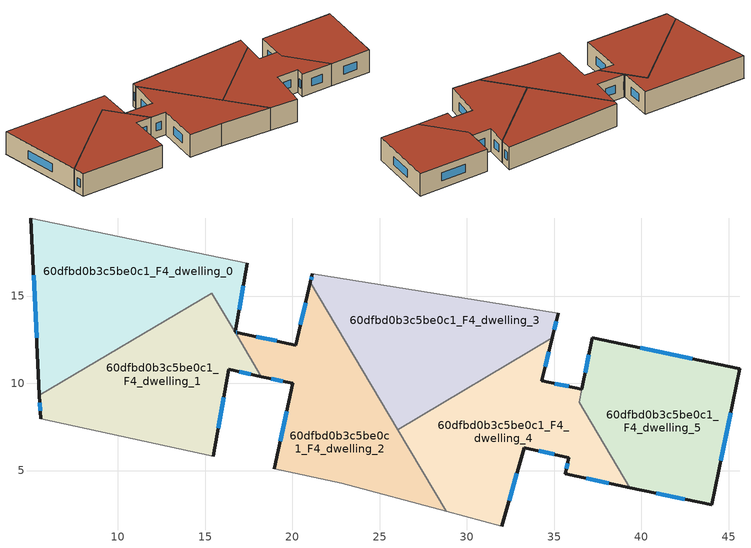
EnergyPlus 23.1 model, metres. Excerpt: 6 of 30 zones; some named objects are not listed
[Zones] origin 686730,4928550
60dfbd0b3c5be0c1_F4_dwelling_0
 floor to 60dfbd0b3c5be0c1_F3_dwelling_0 (EU_floor_Construction): 17.42,16.87 16.73,12.95 16.87,12.91 16.84,12.72 15.39,15.17 5.51,9.32 5.01,19.47 z12
 wall outside (EU_wall_Construction): 16.87,12.91 16.73,12.95 17.42,16.87 / 5.01,19.47 5.51,9.32 z12:15
 wall adiabatic (EU_wall_Construction): 17.42,16.87 5.01,19.47 z12:15
 wall to 60dfbd0b3c5be0c1_F4_dwelling_2 (EU_wall_Construction): 16.84,12.72 16.87,12.91 z12:15
 wall to 60dfbd0b3c5be0c1_F4_dwelling_1 (EU_wall_Construction): 5.51,9.32 15.39,15.17 16.84,12.72 z12:15
 window (EU_Window_Construction): 16.95,14.22 17.19,15.6 / 16.83,12.92 16.78,12.93 / 5.17,16.18 5.35,12.61 z12.97:14.03
 roof outside (EU_roof_Construction): 16.84,12.72 16.87,12.91 16.73,12.95 17.42,16.87 5.01,19.47 5.51,9.32 15.39,15.17 z15
60dfbd0b3c5be0c1_F4_dwelling_1
 floor to 60dfbd0b3c5be0c1_F3_dwelling_1 (EU_floor_Construction): 15.39,15.17 18.22,10.39 16.35,10.8 15.47,5.83 5.58,7.99 5.51,9.32 z12
 wall outside (EU_wall_Construction): 5.51,9.32 5.58,7.99 / 15.47,5.83 16.35,10.8 18.22,10.39 z12:15
 wall adiabatic (EU_wall_Construction): 5.58,7.99 15.47,5.83 z12:15
 wall to 60dfbd0b3c5be0c1_F4_dwelling_2 (EU_wall_Construction): 18.22,10.39 16.84,12.72 z12:15
 window (EU_Window_Construction): 5.53,8.88 5.56,8.42 / 16.96,10.67 17.62,10.53 / 15.75,7.44 16.06,9.19 z12.97:14.03
 roof outside (EU_roof_Construction): 15.47,5.83 16.35,10.8 18.22,10.39 15.39,15.17 5.51,9.32 5.58,7.99 z15
60dfbd0b3c5be0c1_F4_dwelling_2
 floor to 60dfbd0b3c5be0c1_F3_dwelling_2 (EU_floor_Construction): 21.04,15.78 28.81,2.68 22.85,4.28 18.97,5.09 20.03,10 18.22,10.39 16.84,12.72 16.87,12.91 20.19,12.2 z12
 wall outside (EU_wall_Construction): 18.22,10.39 20.03,10 18.97,5.09 / 21.04,15.78 20.19,12.2 16.87,12.91 z12:15
 wall adiabatic (EU_wall_Construction): 18.97,5.09 22.85,4.28 28.81,2.68 z12:15
 wall to 60dfbd0b3c5be0c1_F4_dwelling_3 (EU_wall_Construction): 26.04,7.35 21.04,15.78 z12:15
 wall to 60dfbd0b3c5be0c1_F4_dwelling_4 (EU_wall_Construction): 28.81,2.68 26.04,7.35 z12:15
 window (EU_Window_Construction): 19.68,8.41 19.31,6.68 / 18.81,10.26 19.44,10.12 / 19.11,12.43 17.95,12.68 / 20.76,14.62 20.46,13.36 z12.97:14.03
 roof outside (EU_roof_Construction): 28.81,2.68 21.04,15.78 20.19,12.2 16.87,12.91 16.84,12.72 18.22,10.39 20.03,10 18.97,5.09 22.85,4.28 z15
60dfbd0b3c5be0c1_F4_dwelling_3
 floor to 60dfbd0b3c5be0c1_F3_dwelling_3 (EU_floor_Construction): 35.24,14.02 34.9,12.61 26.04,7.35 21.04,15.78 21.15,16.27 z12
 wall outside (EU_wall_Construction): 34.9,12.61 35.24,14.02 / 21.15,16.27 21.04,15.78 z12:15
 wall adiabatic (EU_wall_Construction): 35.24,14.02 21.15,16.27 z12:15
 wall to 60dfbd0b3c5be0c1_F4_dwelling_4 (EU_wall_Construction): 26.04,7.35 34.9,12.61 z12:15
 window (EU_Window_Construction): 35.01,13.07 35.13,13.57 / 21.12,16.11 21.08,15.94 z12.97:14.03
 roof outside (EU_roof_Construction): 34.9,12.61 35.24,14.02 21.15,16.27 21.04,15.78 26.04,7.35 z15
60dfbd0b3c5be0c1_F4_dwelling_4
 floor to 60dfbd0b3c5be0c1_F3_dwelling_4 (EU_floor_Construction): 36.59,9.66 36.43,8.91 39.33,4.03 35.64,4.8 35.84,5.74 33.29,6.32 32.02,1.83 28.81,2.68 26.04,7.35 34.9,12.61 34.31,10.14 z12
 wall outside (EU_wall_Construction): 32.02,1.83 33.29,6.32 35.84,5.74 35.64,4.8 39.33,4.03 / 36.59,9.66 34.31,10.14 34.9,12.61 z12:15
 wall adiabatic (EU_wall_Construction): 28.81,2.68 32.02,1.83 z12:15
 wall to 60dfbd0b3c5be0c1_F4_dwelling_5 (EU_wall_Construction): 39.33,4.03 36.43,8.91 36.59,9.66 z12:15
 window (EU_Window_Construction): 32.43,3.28 32.88,4.86 / 34.5,10.94 34.71,11.81 / 35.85,9.82 35.05,9.99 / 36.83,4.55 38.13,4.28 / 35.77,5.43 35.7,5.11 / 34.11,6.13 35.01,5.92 z12.97:14.03
 roof outside (EU_roof_Construction): 39.33,4.03 36.43,8.91 36.59,9.66 34.31,10.14 34.9,12.61 26.04,7.35 28.81,2.68 32.02,1.83 33.29,6.32 35.84,5.74 35.64,4.8 z15
60dfbd0b3c5be0c1_F4_dwelling_5
 floor to 60dfbd0b3c5be0c1_F3_dwelling_5 (EU_floor_Construction): 45.65,10.83 44.03,3.04 39.33,4.03 36.43,8.91 37.2,12.6 z12
 wall outside (EU_wall_Construction): 39.33,4.03 44.03,3.04 45.65,10.83 37.2,12.6 36.59,9.67 z12:15
 window (EU_Window_Construction): 37,11.65 36.79,10.62 / 42.91,11.41 39.94,12.03 / 44.55,5.57 45.12,8.31 / 40.85,3.71 42.5,3.36 z12.97:14.03
 roof outside (EU_roof_Construction): 44.03,3.04 45.65,10.83 37.2,12.6 36.43,8.91 39.33,4.03 z15
[Building]
EU S2 Campaign: North Axis=0; Terrain=City; Solar Distribution=FullExterior
[Site:Location]
Bologna: Latitude=44.5; Longitude=11.25; Time Zone=1; Elevation=37
[SizingPeriod:WeatherFileDays]
AnnualSizingPeriod: Begin Month=1; Begin Day of Month=1; End Month=12; End Day of Month=31; Day of Week for Start Day=Monday; Use Weather File Daylight Saving Period=No; Use Weather File Rain and Snow Indicators=No
[MATERIAL]
EU_InternalMass_Material: Roughness=MediumRough; Thickness=0.1; Conductivity=1; Density=1800; Specific Heat=900; Thermal Absorptance=0.9; Solar Absorptance=0.7; Visible Absorptance=0.7
[MATERIAL:NOMASS] Roughness=MediumRough; Thermal Absorptance=0.9; Solar Absorptance=0.7; Visible Absorptance=0.7
Name | Thermal Resistance
EU_wall_NoMass | 0.779417
EU_roof_NoMass | 0.435466
EU_floor_NoMass | 0.588222
[WINDOWMATERIAL:SIMPLEGLAZINGSYSTEM]
EU_Window_SimpleGlazing: UFactor=5.16242; Solar Heat Gain Coefficient=0.85; Visible Transmittance=0.85
[CONSTRUCTION]
EU_wall_Construction: EU_wall_NoMass
EU_roof_Construction: EU_roof_NoMass
EU_floor_Construction: EU_floor_NoMass
EU_InternalMass_Construction: EU_InternalMass_Material
EU_Window_Construction: EU_Window_SimpleGlazing
[ZONE] Type=1; Multiplier=1; Ceiling Height=autocalculate; Floor Area=autocalculate; Part of Total Floor Area=Yes
Name | Volume
60dfbd0b3c5be0c1_F4_dwelling_0 | 204.749
60dfbd0b3c5be0c1_F4_dwelling_1 | 183.354
60dfbd0b3c5be0c1_F4_dwelling_2 | 181.14
60dfbd0b3c5be0c1_F4_dwelling_3 | 193.206
60dfbd0b3c5be0c1_F4_dwelling_4 | 194.054
60dfbd0b3c5be0c1_F4_dwelling_5 | 181.968
[INTERNALMASS] Construction=EU_InternalMass_Construction
Name | Zone or ZoneList | Surface Area
60dfbd0b3c5be0c1_F4_dwelling_0_EU_InternalMass | 60dfbd0b3c5be0c1_F4_dwelling_0 | 68.2496
60dfbd0b3c5be0c1_F4_dwelling_1_EU_InternalMass | 60dfbd0b3c5be0c1_F4_dwelling_1 | 61.119
60dfbd0b3c5be0c1_F4_dwelling_2_EU_InternalMass | 60dfbd0b3c5be0c1_F4_dwelling_2 | 60.3804
60dfbd0b3c5be0c1_F4_dwelling_3_EU_InternalMass | 60dfbd0b3c5be0c1_F4_dwelling_3 | 64.4028
60dfbd0b3c5be0c1_F4_dwelling_4_EU_InternalMass | 60dfbd0b3c5be0c1_F4_dwelling_4 | 64.6854
60dfbd0b3c5be0c1_F4_dwelling_5_EU_InternalMass | 60dfbd0b3c5be0c1_F4_dwelling_5 | 60.654
[OTHEREQUIPMENT] Fuel Type=Electricity; Design Level Calculation Method=Watts/Area; Power per Zone Floor Area=1; Fraction Latent=0; Fraction Radiant=0; Fraction Lost=0; Carbon Dioxide Generation Rate=0; EndUse Subcategory=EU_Step8_InternalGains
Name | Zone or ZoneList or Space or SpaceList | Schedule
EU_Step8_InternalGain_60dfbd0b3c5be0c1_F4_dwelling_0_f000 | 60dfbd0b3c5be0c1_F4_dwelling_0 | EU_Step8_GainSchedule_60dfbd0b3c5be0c1_F4_dwelling_0_f000
EU_Step8_InternalGain_60dfbd0b3c5be0c1_F4_dwelling_1_f000 | 60dfbd0b3c5be0c1_F4_dwelling_1 | EU_Step8_GainSchedule_60dfbd0b3c5be0c1_F4_dwelling_1_f000
EU_Step8_InternalGain_60dfbd0b3c5be0c1_F4_dwelling_2_f000 | 60dfbd0b3c5be0c1_F4_dwelling_2 | EU_Step8_GainSchedule_60dfbd0b3c5be0c1_F4_dwelling_2_f000
EU_Step8_InternalGain_60dfbd0b3c5be0c1_F4_dwelling_3_f000 | 60dfbd0b3c5be0c1_F4_dwelling_3 | EU_Step8_GainSchedule_60dfbd0b3c5be0c1_F4_dwelling_3_f000
EU_Step8_InternalGain_60dfbd0b3c5be0c1_F4_dwelling_4_f000 | 60dfbd0b3c5be0c1_F4_dwelling_4 | EU_Step8_GainSchedule_60dfbd0b3c5be0c1_F4_dwelling_4_f000
EU_Step8_InternalGain_60dfbd0b3c5be0c1_F4_dwelling_5_f000 | 60dfbd0b3c5be0c1_F4_dwelling_5 | EU_Step8_GainSchedule_60dfbd0b3c5be0c1_F4_dwelling_5_f000
[ZONEVENTILATION:DESIGNFLOWRATE] Schedule=EU_AlwaysOn; Design Flow Rate Calculation Method=AirChanges/Hour; Air Changes per Hour=0.712058; Ventilation Type=Natural; Fan Pressure Rise=0; Fan Total Efficiency=1; Constant Term Coefficient=1; Temperature Term Coefficient=0; Velocity Term Coefficient=0; Velocity Squared Term Coefficient=0; Minimum Indoor Temperature=-100; Maximum Indoor Temperature=100; Delta Temperature=-100; Minimum Outdoor Temperature=-100; Maximum Outdoor Temperature=100; Maximum Wind Speed=40
Name | Zone or ZoneList or Space or SpaceList
EU_ConstantAir_60dfbd0b3c5be0c1_F4_dwelling_0 | 60dfbd0b3c5be0c1_F4_dwelling_0
EU_ConstantAir_60dfbd0b3c5be0c1_F4_dwelling_1 | 60dfbd0b3c5be0c1_F4_dwelling_1
EU_ConstantAir_60dfbd0b3c5be0c1_F4_dwelling_2 | 60dfbd0b3c5be0c1_F4_dwelling_2
EU_ConstantAir_60dfbd0b3c5be0c1_F4_dwelling_3 | 60dfbd0b3c5be0c1_F4_dwelling_3
EU_ConstantAir_60dfbd0b3c5be0c1_F4_dwelling_4 | 60dfbd0b3c5be0c1_F4_dwelling_4
EU_ConstantAir_60dfbd0b3c5be0c1_F4_dwelling_5 | 60dfbd0b3c5be0c1_F4_dwelling_5
[HVACTEMPLATE:ZONE:IDEALLOADSAIRSYSTEM] System Availability Schedule=EU_AlwaysOn; Maximum Heating Supply Air Temperature=50; Minimum Cooling Supply Air Temperature=13; Maximum Heating Supply Air Humidity Ratio=0.0156; Minimum Cooling Supply Air Humidity Ratio=0.0077; Heating Limit=NoLimit; Cooling Limit=NoLimit; Heating Availability Schedule=EU_AlwaysOn; Cooling Availability Schedule=EU_CoolingOff; Dehumidification Control Type=ConstantSensibleHeatRatio; Cooling Sensible Heat Ratio=0.7; Dehumidification Setpoint=60; Humidification Control Type=None; Humidification Setpoint=30; Outdoor Air Method=None; Outdoor Air Flow Rate per Person=0.00944; Outdoor Air Flow Rate per Zone Floor Area=0; Outdoor Air Flow Rate per Zone=0; Demand Controlled Ventilation Type=None; Outdoor Air Economizer Type=NoEconomizer; Heat Recovery Type=None; Sensible Heat Recovery Effectiveness=0.7; Latent Heat Recovery Effectiveness=0.65
Name | Template Thermostat
60dfbd0b3c5be0c1_F4_dwelling_0 | EU_HeatOnly_60dfbd0b3c5be0c1_F4_dwelling_0
60dfbd0b3c5be0c1_F4_dwelling_1 | EU_HeatOnly_60dfbd0b3c5be0c1_F4_dwelling_1
60dfbd0b3c5be0c1_F4_dwelling_2 | EU_HeatOnly_60dfbd0b3c5be0c1_F4_dwelling_2
60dfbd0b3c5be0c1_F4_dwelling_3 | EU_HeatOnly_60dfbd0b3c5be0c1_F4_dwelling_3
60dfbd0b3c5be0c1_F4_dwelling_4 | EU_HeatOnly_60dfbd0b3c5be0c1_F4_dwelling_4
60dfbd0b3c5be0c1_F4_dwelling_5 | EU_HeatOnly_60dfbd0b3c5be0c1_F4_dwelling_5
[SIZING:ZONE] Zone Cooling Design Supply Air Temperature Input Method=SupplyAirTemperature; Zone Cooling Design Supply Air Temperature=13; Zone Heating Design Supply Air Temperature Input Method=SupplyAirTemperature; Zone Heating Design Supply Air Temperature=50; Zone Cooling Design Supply Air Humidity Ratio=0.008; Zone Heating Design Supply Air Humidity Ratio=0.008; Cooling Design Air Flow Method=DesignDay; Cooling Design Air Flow Rate=0; Cooling Minimum Air Flow per Zone Floor Area=0.000762; Cooling Minimum Air Flow=0; Cooling Minimum Air Flow Fraction=0.2; Heating Design Air Flow Method=DesignDay; Heating Design Air Flow Rate=0; Heating Maximum Air Flow per Zone Floor Area=0.002032; Heating Maximum Air Flow=0.141576; Heating Maximum Air Flow Fraction=0.3; Account for Dedicated Outdoor Air System=No; Dedicated Outdoor Air System Control Strategy=NeutralSupplyAir; Dedicated Outdoor Air Low Setpoint Temperature for Design=autosize; Dedicated Outdoor Air High Setpoint Temperature for Design=autosize; Zone Load Sizing Method=Sensible Load Only No Latent Load; Zone Latent Cooling Design Supply Air Humidity Ratio Input Method=HumidityRatioDifference; Zone Cooling Design Supply Air Humidity Ratio Difference=0.005; Zone Latent Heating Design Supply Air Humidity Ratio Input Method=HumidityRatioDifference; Zone Humidification Design Supply Air Humidity Ratio Difference=0.005
60dfbd0b3c5be0c1_F4_dwelling_0; 60dfbd0b3c5be0c1_F4_dwelling_1; 60dfbd0b3c5be0c1_F4_dwelling_2; 60dfbd0b3c5be0c1_F4_dwelling_3; 60dfbd0b3c5be0c1_F4_dwelling_4; 60dfbd0b3c5be0c1_F4_dwelling_5
[SCHEDULE:CONSTANT]
Name | Hourly Value
EU_AlwaysOn | 1
EU_CoolingOff | 0
[SCHEDULE:FILE] Column Number=1; Rows to Skip at Top=0; Number of Hours of Data=8760; Column Separator=Comma; Interpolate to Timestep=No; Minutes per Item=60; Adjust Schedule for Daylight Savings=Yes
Name | File
EU_Step8_GainSchedule_60dfbd0b3c5be0c1_F4_dwelling_0_f000 | ../../schedules/60dfbd0b3c5be0c1/60dfbd0b3c5be0c1_F4_dwelling_0_f000_gain.csv
EU_Step8_GainSchedule_60dfbd0b3c5be0c1_F4_dwelling_1_f000 | ../../schedules/60dfbd0b3c5be0c1/60dfbd0b3c5be0c1_F4_dwelling_1_f000_gain.csv
EU_Step8_GainSchedule_60dfbd0b3c5be0c1_F4_dwelling_2_f000 | ../../schedules/60dfbd0b3c5be0c1/60dfbd0b3c5be0c1_F4_dwelling_2_f000_gain.csv
EU_Step8_GainSchedule_60dfbd0b3c5be0c1_F4_dwelling_3_f000 | ../../schedules/60dfbd0b3c5be0c1/60dfbd0b3c5be0c1_F4_dwelling_3_f000_gain.csv
EU_Step8_GainSchedule_60dfbd0b3c5be0c1_F4_dwelling_4_f000 | ../../schedules/60dfbd0b3c5be0c1/60dfbd0b3c5be0c1_F4_dwelling_4_f000_gain.csv
EU_Step8_GainSchedule_60dfbd0b3c5be0c1_F4_dwelling_5_f000 | ../../schedules/60dfbd0b3c5be0c1/60dfbd0b3c5be0c1_F4_dwelling_5_f000_gain.csv
